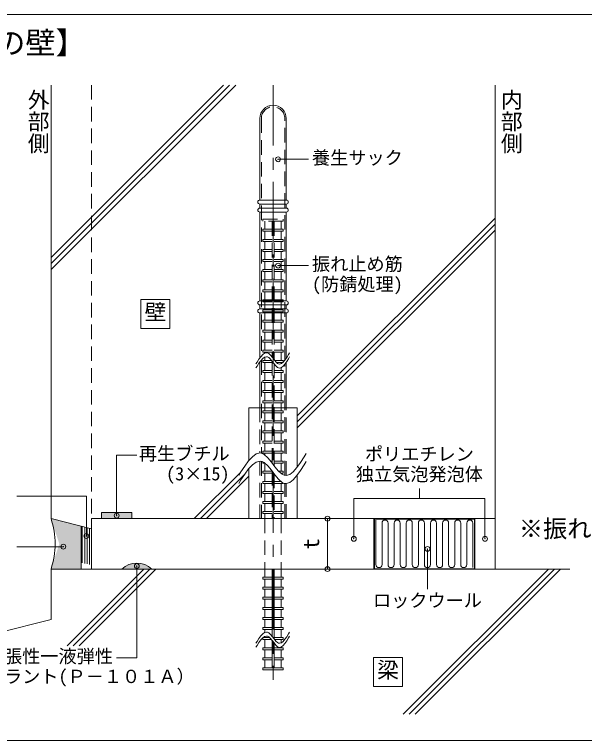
# Model space of a CAD drawing. Units: millimetres on the paper, enlarged 8 times, with parts at other scales. Extents: x -1603 to 1603, y -1111 to 1111.
# Drawn here: x 239.2 to 615.7, y -492 to -12 of the extents above; entities that cross this region are included whole.
import ezdxf
from ezdxf.enums import TextEntityAlignment as Align

# ---------------------------------------------------------------- set-up
doc = ezdxf.new("R2010")
doc.units = ezdxf.units.MM
doc.header["$LTSCALE"] = 8
doc.header["$PDMODE"] = 32
doc.header["$PDSIZE"] = 3.2
for name, pattern in [('CHAIN1', [8, 5, -1, 1, -1]), ('DASHED1', [1.8, 1.2, -0.6]), ('DASHED3', [4, 3, -1])]:
    doc.linetypes.add(name, pattern=pattern)
doc.layers.add('1-0_', color=7, linetype='Continuous', lineweight=9)
doc.layers.add('5-0_通り芯', color=5, linetype='Continuous', lineweight=9)
doc.styles.add('@ＭＳ ゴシック', font='')
doc.styles.add('ＭＳ ゴシック', font='')
doc.styles.get('@ＭＳ ゴシック').set_extended_font_data('@MS Gothic')
doc.styles.get('ＭＳ ゴシック').set_extended_font_data('MS Gothic')

msp = doc.modelspace()

# ---------------------------------------------------------------- hatches: boundary and pattern name
at = {"layer": '5-0_通り芯'}
msp.add_hatch(color=8, dxfattribs=at).paths.add_polyline_path([(310, -378.667, -0.4), (330, -378.667)])

# ---------------------------------------------------------------- linework, layer by layer
at = {"layer": '1-0_'}
for p, q in [((40, -12), (1520, -12)), ((40, -492), (1520, -492))]:
    msp.add_line(p, q, dxfattribs=at)
at = {"layer": '5-0_通り芯', "color": 7}
for p, q in [((263.333, -180.667), (385.333, -58.667)), ((263.333, -176.667), (381.333, -58.667)), ((263.333, -172.667), (377.333, -58.667)), ((263.333, -58.667), (263.333, -345.333)), ((556.667, -58.667), (556.667, -378.667)), ((433.333, -107.7), (413.333, -107.7)), ((426, -277.333), (556.667, -146.667)), ((426, -281.333), (556.667, -150.667)), ((426, -285.333), (556.667, -154.667)), ((433.333, -178), (413.333, -178)), ((322.7, -200.371), (322.7, -219.571)), ((322.7, -219.571), (341.9, -219.571)), ((426, -272), (394, -272)), ((394, -272), (394, -306.996)), ((426, -272), (426, -311.184)), ((306.667, -343.333), (306.667, -303.333)), ((306.667, -303.333), (320, -303.333)), ((358, -345.333), (388.517, -314.816)), ((362, -345.333), (391.398, -315.935)), ((394, -312.329), (394, -345.333)), ((426, -316.517), (426, -345.333)), ((366, -345.333), (394, -317.333)), ((506.667, -332), (506.667, -325.333)), ((240.667, -330.519), (286.667, -330.519)), ((286.667, -356.82), (286.667, -330.519)), ((550, -358.667), (550, -332)), ((290, -345.333), (290, -378.667)), ((426, -345.333), (394, -345.333)), ((446, -345.333), (446, -378.667)), ((240.667, -363.852), (271.482, -363.852)), ((512, -365.333), (512, -392)), ((263.333, -378.667), (606, -378.667)), ((263.333, -378.667), (263.333, -412)), ((274, -429.333), (324.667, -378.667)), ((278, -429.333), (328.667, -378.667)), ((282, -429.333), (332.667, -378.667)), ((320, -376.667), (320, -437.334)), ((496, -474.667), (592, -378.667)), ((500, -474.667), (596, -378.667)), ((504, -474.667), (600, -378.667)), ((130, -445.333), (263.333, -412)), ((320, -437.334), (306.667, -437.334)), ((495.6, -437.067), (476.4, -437.067)), ((476.4, -437.067), (476.4, -456.267)), ((495.6, -456.267), (495.6, -437.067)), ((476.4, -456.267), (495.6, -456.267))]:
    msp.add_line(p, q, dxfattribs=at)
at = {"layer": '5-0_通り芯', "color": 7, "linetype": 'DASHED1'}
msp.add_line((290, -58.667), (290, -378.667), dxfattribs=at)
at = {"layer": '5-0_通り芯', "color": 6, "linetype": 'CHAIN1'}
msp.add_line((410, -58.667), (410, -452), dxfattribs=at)
at = {"layer": '5-0_通り芯', "color": 2}
for p, q in [((401.267, -80.733), (401.267, -134.667)), ((418.733, -134.667), (418.733, -80.733)), ((418.733, -134.667), (401.267, -134.667)), ((418.733, -137.333), (401.267, -137.333)), ((401.267, -137.333), (401.267, -140)), ((418.733, -140), (418.733, -137.333)), ((418.733, -140), (401.267, -140)), ((401.267, -142.667), (401.267, -201.333)), ((418.733, -142.667), (401.267, -142.667)), ((418.733, -201.333), (418.733, -142.667)), ((418.733, -201.333), (401.267, -201.333)), ((418.733, -204), (401.267, -204)), ((401.267, -204), (401.267, -206.667)), ((418.733, -206.667), (418.733, -204)), ((418.733, -206.667), (401.267, -206.667)), ((418.733, -209.333), (401.267, -209.333)), ((401.267, -209.333), (401.267, -239.137)), ((418.733, -239.211), (418.733, -209.333)), ((401.267, -241.804), (401.267, -272)), ((418.733, -272), (418.733, -241.877)), ((290, -345.333), (290, -378.667)), ((290, -345.333), (290, -378.667))]:
    msp.add_line(p, q, dxfattribs=at)
at = {"layer": '5-0_通り芯', "color": 2, "linetype": 'DASHED1'}
for p, q in [((402.267, -80.733), (402.267, -237.874)), ((417.733, -240.603), (417.733, -80.733)), ((402.267, -240.541), (402.267, -302.069)), ((417.733, -316.723), (417.733, -243.269)), ((401.267, -272), (401.267, -301.944)), ((418.733, -316.846), (418.733, -272)), ((401.267, -307.277), (401.267, -345.333)), ((402.267, -307.402), (402.267, -345.333)), ((417.733, -345.333), (417.733, -322.057)), ((418.733, -345.333), (418.733, -322.179))]:
    msp.add_line(p, q, dxfattribs=at)
at = {"layer": '5-0_通り芯', "linetype": 'DASHED1'}
for p, q in [((416.667, -148.667), (403.333, -148.667)), ((416.667, -147.333), (416.667, -148.667)), ((409.333, -155.333), (403.333, -155.333)), ((410.667, -154), (416.667, -154)), ((416.667, -155.333), (410.667, -155.333)), ((416.667, -154), (416.667, -155.333)), ((409.333, -162), (403.333, -162)), ((410.667, -160.667), (416.667, -160.667)), ((416.667, -162), (410.667, -162)), ((416.667, -160.667), (416.667, -162)), ((410.667, -167.333), (416.667, -167.333)), ((416.667, -167.333), (416.667, -168.667)), ((409.333, -168.667), (403.333, -168.667)), ((416.667, -168.667), (410.667, -168.667)), ((409.333, -175.333), (403.333, -175.333)), ((410.667, -174), (416.667, -174)), ((416.667, -175.333), (410.667, -175.333)), ((416.667, -174), (416.667, -175.333)), ((403.333, -182), (403.333, -180.667)), ((403.333, -180.667), (409.333, -180.667)), ((409.333, -182), (403.333, -182)), ((410.667, -180.667), (416.667, -180.667)), ((416.667, -182), (410.667, -182)), ((416.667, -180.667), (416.667, -182)), ((403.333, -188.667), (403.333, -187.333)), ((403.333, -187.333), (409.333, -187.333)), ((409.333, -188.667), (403.333, -188.667)), ((410.667, -187.333), (416.667, -187.333)), ((416.667, -188.667), (410.667, -188.667)), ((416.667, -187.333), (416.667, -188.667)), ((409.333, -195.333), (403.333, -195.333)), ((410.667, -194), (416.667, -194)), ((416.667, -195.333), (410.667, -195.333)), ((416.667, -194), (416.667, -195.333)), ((403.333, -202), (403.333, -200.667)), ((403.333, -200.667), (409.333, -200.667)), ((410.667, -200.667), (416.667, -200.667)), ((416.667, -200.667), (416.667, -202)), ((409.333, -202), (403.333, -202)), ((416.667, -202), (410.667, -202)), ((409.333, -208.667), (403.333, -208.667)), ((410.667, -207.333), (416.667, -207.333)), ((416.667, -208.667), (410.667, -208.667)), ((416.667, -207.333), (416.667, -208.667)), ((409.333, -215.333), (403.333, -215.333)), ((410.667, -214), (416.667, -214)), ((416.667, -215.333), (410.667, -215.333)), ((416.667, -214), (416.667, -215.333)), ((410.667, -220.667), (416.667, -220.667)), ((416.667, -220.667), (416.667, -222)), ((409.333, -222), (403.333, -222)), ((416.667, -222), (410.667, -222)), ((409.333, -228.667), (403.333, -228.667)), ((410.667, -227.333), (416.667, -227.333)), ((416.667, -228.667), (410.667, -228.667)), ((416.667, -227.333), (416.667, -228.667)), ((410.667, -234), (416.667, -234)), ((416.667, -234), (416.667, -235.333)), ((409.333, -235.333), (403.333, -235.333)), ((416.667, -235.333), (410.667, -235.333)), ((403.333, -242), (403.333, -240.667)), ((403.333, -240.667), (408.945, -240.667)), ((409.333, -242), (403.333, -242)), ((411.035, -240.667), (416.667, -240.667)), ((416.451, -242), (412.248, -242)), ((416.667, -240.667), (416.667, -241.83)), ((409.333, -248.667), (403.333, -248.667)), ((410.667, -247.333), (416.667, -247.333)), ((416.667, -248.667), (410.667, -248.667)), ((416.667, -247.333), (416.667, -248.667)), ((410.667, -254), (416.667, -254)), ((416.667, -254), (416.667, -255.333)), ((409.333, -255.333), (403.333, -255.333)), ((416.667, -255.333), (410.667, -255.333)), ((409.333, -262), (403.333, -262)), ((410.667, -260.667), (416.667, -260.667)), ((416.667, -262), (410.667, -262)), ((416.667, -260.667), (416.667, -262)), ((409.333, -268.667), (403.333, -268.667)), ((410.667, -267.333), (416.667, -267.333)), ((416.667, -268.667), (410.667, -268.667)), ((416.667, -267.333), (416.667, -268.667)), ((409.333, -275.333), (403.333, -275.333)), ((410.667, -274), (416.667, -274)), ((416.667, -275.333), (410.667, -275.333)), ((416.667, -274), (416.667, -275.333)), ((409.333, -282), (403.333, -282)), ((410.667, -280.667), (416.667, -280.667)), ((416.667, -282), (410.667, -282)), ((416.667, -280.667), (416.667, -282)), ((410.667, -287.333), (416.667, -287.333)), ((416.667, -287.333), (416.667, -288.667)), ((409.333, -288.667), (403.333, -288.667)), ((416.667, -288.667), (410.667, -288.667)), ((409.333, -295.333), (403.333, -295.333)), ((410.667, -294), (416.667, -294)), ((416.667, -295.333), (410.667, -295.333)), ((416.667, -294), (416.667, -295.333)), ((409.333, -302), (403.333, -302)), ((410.667, -300.667), (416.667, -300.667)), ((416.667, -302), (410.667, -302)), ((416.667, -300.667), (416.667, -302)), ((403.333, -308.667), (403.333, -307.772)), ((404.68, -308.667), (403.333, -308.667)), ((408.437, -307.333), (409.333, -307.333)), ((410.667, -307.333), (416.667, -307.333)), ((416.667, -308.667), (410.667, -308.667)), ((416.667, -307.333), (416.667, -308.667)), ((409.333, -315.333), (403.333, -315.333)), ((413.75, -314), (416.667, -314)), ((416.667, -315.333), (415.242, -315.333)), ((416.667, -314), (416.667, -315.333)), ((410.667, -320.667), (415.242, -320.667)), ((409.333, -322), (403.333, -322)), ((416.667, -322), (410.667, -322)), ((416.667, -321.667), (416.667, -322)), ((409.333, -328.667), (403.333, -328.667)), ((410.667, -327.333), (416.667, -327.333)), ((416.667, -328.667), (410.667, -328.667)), ((416.667, -327.333), (416.667, -328.667)), ((409.333, -335.333), (403.333, -335.333)), ((410.667, -334), (416.667, -334)), ((416.667, -335.333), (410.667, -335.333)), ((416.667, -334), (416.667, -335.333)), ((410.667, -340.667), (416.667, -340.667)), ((416.667, -340.667), (416.667, -342)), ((409.333, -342), (403.333, -342)), ((416.667, -342), (410.667, -342))]:
    msp.add_line(p, q, dxfattribs=at)
at = {"layer": '5-0_通り芯', "color": 4, "linetype": 'DASHED1'}
for p, q in [((404.667, -148.667), (404.667, -154)), ((409.333, -148.667), (409.333, -238.474)), ((410.667, -148.667), (410.667, -240.22)), ((415.333, -148.667), (415.333, -154)), ((404.667, -155.333), (404.667, -160.667)), ((415.333, -155.333), (415.333, -160.667)), ((404.667, -162), (404.667, -167.333)), ((415.333, -162), (415.333, -167.333)), ((404.667, -168.667), (404.667, -174)), ((415.333, -168.667), (415.333, -174)), ((404.667, -175.333), (404.667, -180.667)), ((415.333, -175.333), (415.333, -180.667)), ((404.667, -182), (404.667, -187.333)), ((415.333, -182), (415.333, -187.333)), ((404.667, -188.667), (404.667, -194)), ((415.333, -188.667), (415.333, -194)), ((404.667, -195.333), (404.667, -200.667)), ((415.333, -195.333), (415.333, -200.667)), ((404.667, -202), (404.667, -207.333)), ((415.333, -202), (415.333, -207.333)), ((404.667, -208.667), (404.667, -214)), ((415.333, -208.667), (415.333, -214)), ((404.667, -215.333), (404.667, -220.667)), ((415.333, -215.333), (415.333, -220.667)), ((404.667, -222), (404.667, -227.333)), ((415.333, -222), (415.333, -227.333)), ((404.667, -228.667), (404.667, -234)), ((415.333, -228.667), (415.333, -234)), ((404.667, -235.333), (404.667, -235.89)), ((404.667, -238.557), (404.667, -240.667)), ((415.333, -235.333), (415.333, -240.667)), ((404.667, -242), (404.667, -247.333)), ((409.333, -241.14), (409.333, -308.467)), ((410.667, -242.886), (410.667, -310.229)), ((415.333, -242), (415.333, -242.791)), ((404.667, -248.667), (404.667, -254)), ((415.333, -245.458), (415.333, -247.333)), ((415.333, -248.667), (415.333, -254)), ((404.667, -255.333), (404.667, -260.667)), ((415.333, -255.333), (415.333, -260.667)), ((404.667, -262), (404.667, -267.333)), ((415.333, -262), (415.333, -267.333)), ((404.667, -268.667), (404.667, -274)), ((415.333, -268.667), (415.333, -274)), ((404.667, -275.333), (404.667, -280.667)), ((415.333, -275.333), (415.333, -280.667)), ((404.667, -282), (404.667, -287.333)), ((415.333, -282), (415.333, -287.333)), ((404.667, -288.667), (404.667, -294)), ((415.333, -288.667), (415.333, -294)), ((404.667, -295.333), (404.667, -300.667)), ((415.333, -295.333), (415.333, -300.667)), ((404.667, -302), (404.667, -303.321)), ((415.333, -302), (415.333, -307.333)), ((404.667, -308.667), (404.667, -314)), ((415.333, -308.667), (415.333, -314)), ((404.667, -315.333), (404.667, -320.667)), ((409.333, -313.8), (409.333, -345.333)), ((410.667, -315.562), (410.667, -345.333)), ((404.667, -322), (404.667, -327.333)), ((415.333, -322), (415.333, -327.333)), ((404.667, -328.667), (404.667, -334)), ((415.333, -328.667), (415.333, -334)), ((404.667, -335.333), (404.667, -340.667)), ((415.333, -335.333), (415.333, -340.667)), ((404.667, -342), (404.667, -345.333)), ((404.667, -345.333), (404.667, -378.667)), ((415.333, -342), (415.333, -345.333)), ((415.333, -345.333), (415.333, -378.667))]:
    msp.add_line(p, q, dxfattribs=at)
at = {"layer": '5-0_通り芯', "color": 4}
for p, q in [((290, -345.333), (290, -378.667)), ((290, -345.333), (556.667, -345.333)), ((404.667, -384), (404.667, -378.667)), ((409.333, -423.133), (409.333, -378.667)), ((410.667, -424.854), (410.667, -378.667)), ((415.333, -384), (415.333, -378.667)), ((404.667, -390.667), (404.667, -385.333)), ((415.333, -390.667), (415.333, -385.333)), ((404.667, -397.333), (404.667, -392)), ((415.333, -397.333), (415.333, -392)), ((404.667, -404), (404.667, -398.667)), ((415.333, -404), (415.333, -398.667)), ((404.667, -410.667), (404.667, -405.333)), ((415.333, -410.667), (415.333, -405.333)), ((404.667, -417.333), (404.667, -412)), ((415.333, -417.333), (415.333, -412)), ((404.667, -420.549), (404.667, -418.667)), ((415.333, -424), (415.333, -418.667)), ((404.667, -424), (404.667, -423.216)), ((404.667, -430.667), (404.667, -425.333)), ((409.333, -444), (409.333, -425.8)), ((415.333, -427.451), (415.333, -425.333)), ((404.667, -437.333), (404.667, -432)), ((410.667, -444), (410.667, -427.52)), ((415.333, -430.667), (415.333, -430.117)), ((415.333, -437.333), (415.333, -432)), ((404.667, -444), (404.667, -438.667)), ((415.333, -444), (415.333, -438.667))]:
    msp.add_line(p, q, dxfattribs=at)
at = {"layer": '5-0_通り芯', "color": 3}
for p, q in [((476.667, -345.333), (476.667, -378.667)), ((543.333, -345.333), (543.333, -378.667)), ((283.334, -378.667), (283.334, -350.334)), ((476.933, -345.6), (543.067, -345.6)), ((543.067, -345.6), (543.067, -378.4)), ((290, -378.667), (263.334, -378.667))]:
    msp.add_line(p, q, dxfattribs=at)
at = {"layer": '5-0_通り芯'}
for p, q in [((478, -346.267), (478, -375.733)), ((482, -348.267), (482, -375.733)), ((486, -348.267), (486, -375.733)), ((490, -348.267), (490, -375.733)), ((494, -348.267), (494, -375.733)), ((498, -348.267), (498, -375.733)), ((502, -348.267), (502, -375.733)), ((506, -348.267), (506, -375.733)), ((510, -348.267), (510, -375.733)), ((514, -348.267), (514, -375.733)), ((518, -348.267), (518, -375.733)), ((522, -348.267), (522, -375.733)), ((526, -348.267), (526, -375.733)), ((530, -348.267), (530, -375.733)), ((534, -348.267), (534, -375.733)), ((538, -348.267), (538, -375.733)), ((542, -348.267), (542, -377.733)), ((409.333, -384), (403.333, -384)), ((416.667, -384), (410.667, -384)), ((416.667, -385.333), (416.667, -384)), ((410.667, -385.333), (416.667, -385.333)), ((409.333, -390.667), (403.333, -390.667)), ((416.667, -390.667), (410.667, -390.667)), ((410.667, -392), (416.667, -392)), ((416.667, -392), (416.667, -390.667)), ((409.333, -397.333), (403.333, -397.333)), ((416.667, -397.333), (410.667, -397.333)), ((416.667, -398.667), (416.667, -397.333)), ((410.667, -398.667), (416.667, -398.667)), ((409.333, -404), (403.333, -404)), ((416.667, -404), (410.667, -404)), ((410.667, -405.333), (416.667, -405.333)), ((416.667, -405.333), (416.667, -404)), ((409.333, -410.667), (403.333, -410.667)), ((416.667, -410.667), (410.667, -410.667)), ((410.667, -412), (416.667, -412)), ((416.667, -412), (416.667, -410.667)), ((409.333, -417.333), (403.333, -417.333)), ((416.667, -417.333), (410.667, -417.333)), ((416.667, -418.667), (416.667, -417.333)), ((410.667, -418.667), (416.667, -418.667)), ((403.333, -424), (403.333, -425.333)), ((407.713, -424), (403.333, -424)), ((403.333, -425.333), (408.951, -425.333)), ((416.667, -424), (410.667, -424)), ((411.041, -425.333), (416.667, -425.333)), ((416.667, -425.333), (416.667, -424)), ((409.333, -430.667), (403.333, -430.667)), ((416.667, -430.667), (410.667, -430.667)), ((410.667, -432), (416.667, -432)), ((416.667, -432), (416.667, -430.667)), ((409.333, -437.333), (403.333, -437.333)), ((416.667, -437.333), (410.667, -437.333)), ((410.667, -438.667), (416.667, -438.667)), ((416.667, -438.667), (416.667, -437.333)), ((416.667, -444), (403.333, -444)), ((416.667, -445.333), (416.667, -444))]:
    msp.add_line(p, q, dxfattribs=at)
at = {"layer": '5-0_通り芯', "linetype": 'DASHED3'}
for p, q in [((284, -350.5), (284, -378.667)), ((285.6, -350.9), (285.6, -378.667)), ((287.2, -351.3), (287.2, -378.667)), ((288.8, -351.7), (288.8, -378.667))]:
    msp.add_line(p, q, dxfattribs=at)
at = {"layer": '5-0_通り芯', "linetype": 'DASHED1'}
for points in [[(403.333, -148.667), (403.333, -147.333), (416.667, -147.333)], [(403.333, -155.333), (403.333, -154), (409.333, -154)], [(403.333, -162), (403.333, -160.667), (409.333, -160.667)], [(403.333, -168.667), (403.333, -167.333), (409.333, -167.333)], [(403.333, -175.333), (403.333, -174), (409.333, -174)], [(403.333, -195.333), (403.333, -194), (409.333, -194)], [(403.333, -208.667), (403.333, -207.333), (409.333, -207.333)], [(403.333, -215.333), (403.333, -214), (409.333, -214)], [(403.333, -222), (403.333, -220.667), (409.333, -220.667)], [(403.333, -228.667), (403.333, -227.333), (409.333, -227.333)], [(403.333, -235.333), (403.333, -234), (409.333, -234)], [(403.333, -248.667), (403.333, -247.333), (409.333, -247.333)], [(403.333, -255.333), (403.333, -254), (409.333, -254)], [(403.333, -262), (403.333, -260.667), (409.333, -260.667)], [(403.333, -268.667), (403.333, -267.333), (409.333, -267.333)], [(403.333, -275.333), (403.333, -274), (409.333, -274)], [(403.333, -282), (403.333, -280.667), (409.333, -280.667)], [(403.333, -288.667), (403.333, -287.333), (409.333, -287.333)], [(403.333, -295.333), (403.333, -294), (409.333, -294)], [(403.333, -302), (403.333, -300.667), (409.333, -300.667)], [(403.333, -315.333), (403.333, -314), (409.333, -314)], [(403.333, -322), (403.333, -320.667), (409.333, -320.667)], [(403.333, -328.667), (403.333, -327.333), (409.333, -327.333)], [(403.333, -335.333), (403.333, -334), (409.333, -334)], [(403.333, -342), (403.333, -340.667), (409.333, -340.667)]]:
    msp.add_lwpolyline(points, dxfattribs=at)
at = {"layer": '5-0_通り芯', "color": 7}
for points in [[(341.9, -219.571), (341.9, -200.371), (322.7, -200.371)], [(463.333, -358.667), (463.333, -332), (550, -332)]]:
    msp.add_lwpolyline(points, dxfattribs=at)
at = {"layer": '5-0_通り芯', "color": 3}
for points in [[(398.667, -243), (399.403, -241.85), (400.671, -239.94), (401.937, -238.233), (403.198, -236.859), (404.453, -235.945), (405.7, -235.621), (406.419, -235.754), (407.11, -236.123), (408.295, -237.206), (409.473, -238.644), (410.646, -240.195), (411.816, -241.614), (412.986, -242.66), (413.665, -243), (414.345, -243.096), (415.518, -242.734), (416.694, -241.809), (417.871, -240.444), (419.048, -238.761), (420.227, -236.883), (420.911, -235.754)], [(398.667, -245.666), (399.403, -244.516), (400.671, -242.606), (401.937, -240.9), (403.198, -239.526), (404.453, -238.612), (405.7, -238.288), (406.419, -238.421), (407.11, -238.79), (408.295, -239.873), (409.473, -241.311), (410.646, -242.861), (411.816, -244.281), (412.986, -245.327), (413.665, -245.666), (414.345, -245.763), (415.518, -245.401), (416.694, -244.476), (417.871, -243.11), (419.048, -241.427), (420.227, -239.55), (420.911, -238.421)], [(387.333, -316.666), (388.806, -314.366), (391.343, -310.546), (393.874, -307.133), (396.397, -304.385), (398.907, -302.557), (401.401, -301.909), (402.839, -302.175), (404.221, -302.914), (406.59, -305.079), (408.946, -307.955), (411.292, -311.056), (413.633, -313.895), (415.972, -315.987), (417.33, -316.666), (418.689, -316.859), (421.036, -316.135), (423.387, -314.285), (425.741, -311.554), (428.097, -308.188), (430.454, -304.434), (431.821, -302.175)], [(387.333, -321.999), (388.806, -319.699), (391.343, -315.88), (393.874, -312.467), (396.397, -309.718), (398.907, -307.891), (401.401, -307.242), (402.839, -307.508), (404.221, -308.247), (406.59, -310.412), (408.946, -313.288), (411.292, -316.389), (413.633, -319.228), (415.972, -321.32), (417.33, -321.999), (418.689, -322.193), (421.036, -321.469), (423.387, -319.618), (425.741, -316.887), (428.097, -313.521), (430.454, -309.767), (431.821, -307.508)], [(263.334, -345.334), (290, -352), (290, -378.667)], [(476.933, -345.6), (476.933, -378.4), (543.067, -378.4)], [(398.667, -427.659), (399.403, -426.509), (400.671, -424.599), (401.937, -422.893), (403.198, -421.518), (404.453, -420.605), (405.7, -420.281), (406.419, -420.413), (407.11, -420.783), (408.295, -421.865), (409.473, -423.303), (410.646, -424.854), (411.816, -426.273), (412.986, -427.319), (413.665, -427.659), (414.345, -427.756), (415.518, -427.394), (416.694, -426.468), (417.871, -425.103), (419.048, -423.42), (420.227, -421.543), (420.911, -420.413)], [(398.667, -430.326), (399.403, -429.175), (400.671, -427.266), (401.937, -425.559), (403.198, -424.185), (404.453, -423.271), (405.7, -422.947), (406.419, -423.08), (407.11, -423.449), (408.295, -424.532), (409.473, -425.97), (410.646, -427.52), (411.816, -428.94), (412.986, -429.986), (413.665, -430.326), (414.345, -430.422), (415.518, -430.06), (416.694, -429.135), (417.871, -427.769), (419.048, -426.087), (420.227, -424.209), (420.911, -423.08)]]:
    msp.add_lwpolyline(points, dxfattribs=at)
at = {"layer": '5-0_通り芯', "color": 2}
msp.add_lwpolyline([(296.667, -345.333), (316.667, -345.333), (316.667, -341.333), (296.667, -341.333)], close=True, dxfattribs=at)
at = {"layer": '5-0_通り芯'}
for points in [[(403.333, -384), (403.333, -385.333), (409.333, -385.333)], [(403.333, -390.667), (403.333, -392), (409.333, -392)], [(403.333, -397.333), (403.333, -398.667), (409.333, -398.667)], [(403.333, -404), (403.333, -405.333), (409.333, -405.333)], [(403.333, -410.667), (403.333, -412), (409.333, -412)], [(403.333, -417.333), (403.333, -418.667), (409.333, -418.667)], [(403.333, -430.667), (403.333, -432), (409.333, -432)], [(403.333, -437.333), (403.333, -438.667), (409.333, -438.667)], [(403.333, -444), (403.333, -445.333), (416.667, -445.333)]]:
    msp.add_lwpolyline(points, dxfattribs=at)
at = {"layer": '5-0_通り芯', "color": 2}
for centre, radius, start, end in [((410, -80.733), 8.733, 0, 180), ((401.267, -136), 1.333, 90, 180), ((401.267, -136), 1.333, 180, 270), ((418.733, -136), 1.333, 0, 90), ((418.733, -136), 1.333, 270, 0), ((401.267, -141.333), 1.333, 90, 180), ((401.267, -141.333), 1.333, 180, 270), ((418.733, -141.333), 1.333, 0, 90), ((418.733, -141.333), 1.333, 270, 0), ((401.267, -202.667), 1.333, 90, 180), ((418.733, -202.667), 1.333, 0, 90), ((401.267, -202.667), 1.333, 180, 270), ((418.733, -202.667), 1.333, 270, 0), ((401.267, -208), 1.333, 90, 180), ((401.267, -208), 1.333, 180, 270), ((418.733, -208), 1.333, 0, 90), ((418.733, -208), 1.333, 270, 0), ((320, -389.167), 14.5, 46.39718, 133.60282)]:
    msp.add_arc(centre, radius, start, end, dxfattribs=at)
at = {"layer": '5-0_通り芯', "color": 2, "linetype": 'DASHED1'}
msp.add_arc((410, -80.733), 7.733, 0, 180, dxfattribs=at)
at = {"layer": '5-0_通り芯', "color": 3}
msp.add_arc((212.584, -362), 53.417, 341.81945, 18.18055, dxfattribs=at)
at = {"layer": '5-0_通り芯'}
for centre, start, end in [((484, -348.267), 0, 180), ((492, -348.267), 0, 180), ((500, -348.267), 0, 180), ((508, -348.267), 0, 180), ((516, -348.267), 0, 180), ((524, -348.267), 0, 180), ((532, -348.267), 0, 180), ((540, -348.267), 0, 180), ((480, -375.733), 180, 0), ((488, -375.733), 180, 0), ((496, -375.733), 180, 0), ((504, -375.733), 180, 0), ((512, -375.733), 180, 0), ((520, -375.733), 180, 0), ((528, -375.733), 180, 0), ((536, -375.733), 180, 0)]:
    msp.add_arc(centre, 2, start, end, dxfattribs=at)
at = {"layer": '5-0_通り芯', "color": 2}
for p in [(413.333, -107.7), (413.333, -178), (306.667, -343.333), (446, -345.333), (286.667, -356.82), (463.333, -358.667), (550, -358.667), (271.482, -363.852), (512, -365.333), (320, -376.667), (446, -378.667)]:
    msp.add_point(p, dxfattribs=at)
at = {"layer": '5-0_通り芯', "color": 8}
for points in [[(283.334, -350.334), (268.807, -362), (263.334, -345.334)], [(296.667, -341.333), (296.667, -345.333), (316.667, -341.333), (316.667, -345.333)], [(283.334, -350.334), (283.334, -378.667), (263.334, -378.667)], [(283.334, -350.334), (263.334, -378.667), (268.807, -362)]]:
    msp.add_solid(points, dxfattribs=at)

# ---------------------------------------------------------------- texts
at = {"layer": '5-0_通り芯', "color": 7, "style": 'ＭＳ ゴシック'}
for s, height, p in [('【片持ちスラブ付きの壁】', 14.66, (46.4, -42.4)), ('養生サック', 8.798, (435.733, -113.7)), ('振れ止め筋', 8.798, (435.733, -184)), ('(防錆処理)', 8.798, (435.733, -197.333)), ('壁', 10.56, (325.1, -217.171)), ('再生ブチル', 8.798, (321.333, -309.333)), ('ポリエチレン', 8.798, (470.667, -309.6)), ('(3×15)', 8.798, (339.333, -322.667)), ('独立気泡発泡体', 8.798, (464.667, -322.933)), ('※振れ止め筋は現場調達。', 11.73, (572.4, -361.333)), ('ロックウール', 8.798, (476, -406.4)), ('水膨張性一液弾性', 8.798, (208.267, -443.334)), ('梁', 10.56, (478.8, -453.867)), ('シーラント(Ｐ－１０１Ａ）', 8.798, (208.267, -456.667))]:
    msp.add_text(s, height=height, dxfattribs=at).set_placement(p, align=Align.BOTTOM_LEFT)
at = {"layer": '5-0_通り芯', "color": 7}
for s, rotation, style, p in [('外部側', 270, '@ＭＳ ゴシック', (246.533, -61.067)), ('内部側', 270, '@ＭＳ ゴシック', (559.067, -61.067)), ('t', 90, 'ＭＳ ゴシック', (443.6, -365.6))]:
    msp.add_text(s, height=10.56, rotation=rotation, dxfattribs=dict(at, style=style)).set_placement(p, align=Align.BOTTOM_LEFT)

doc.saveas('drawing.dxf')
